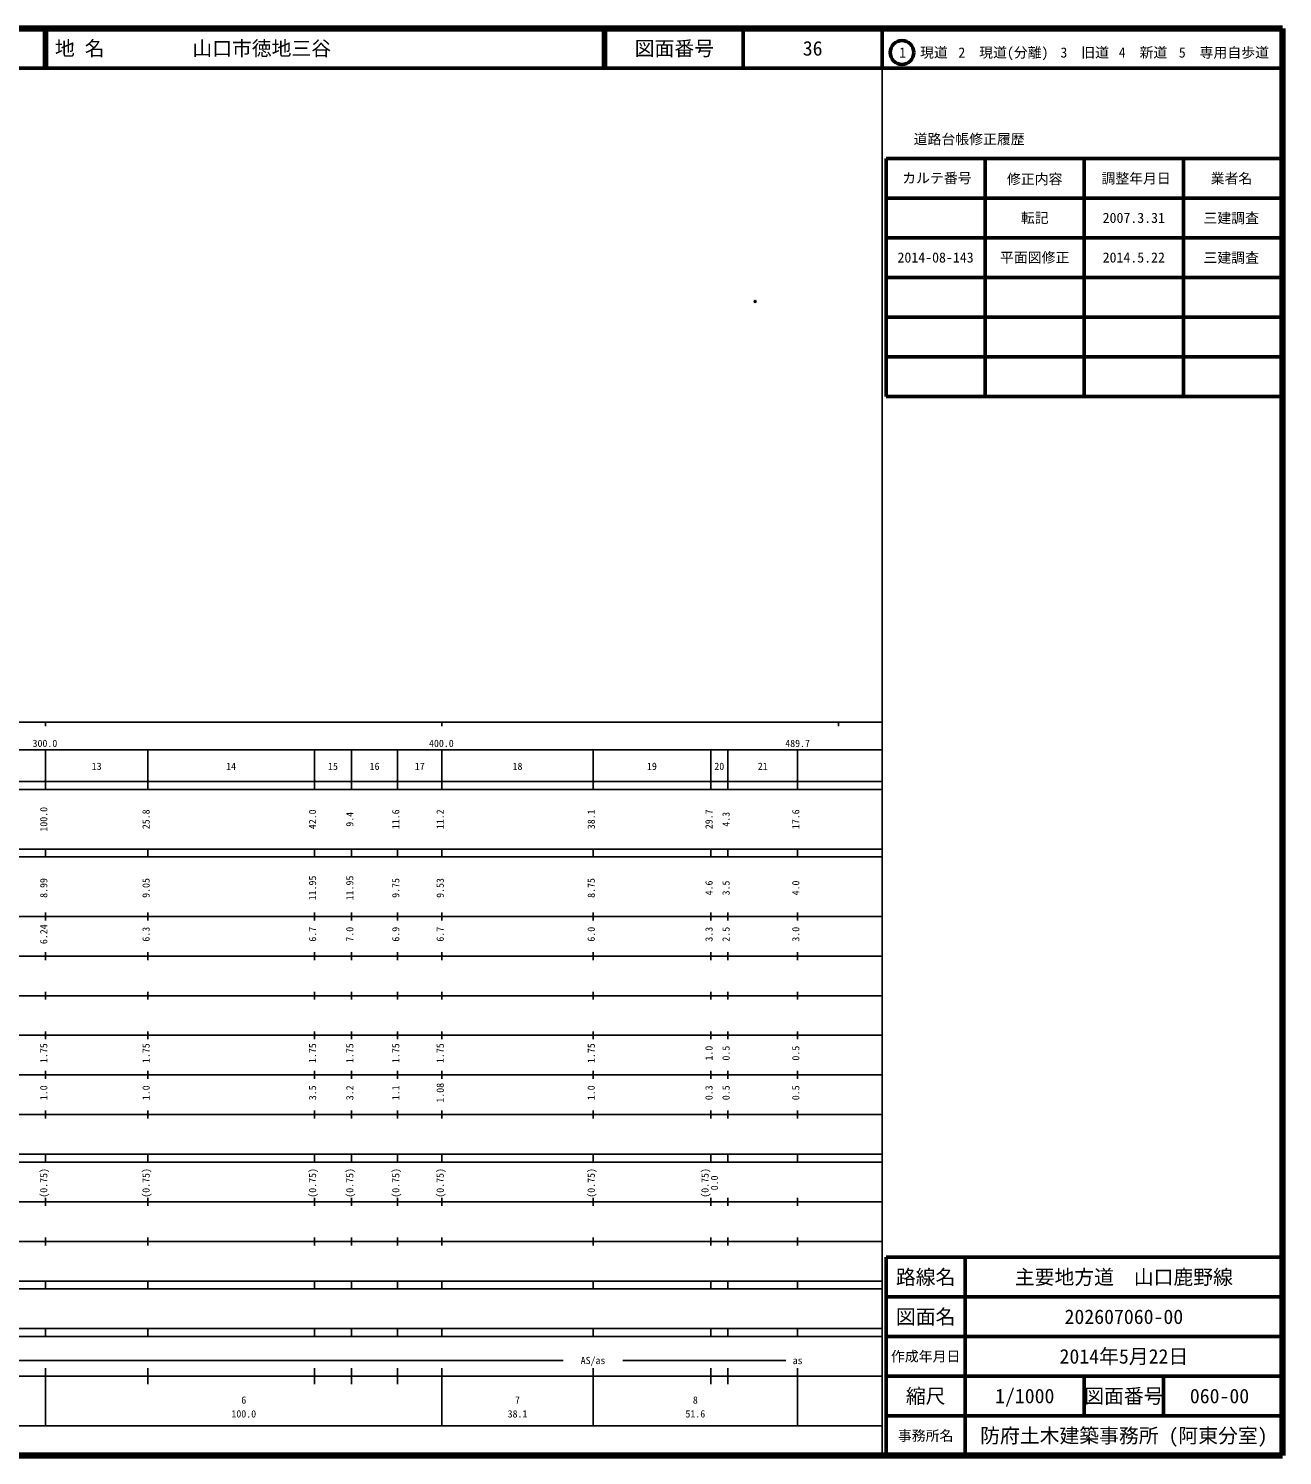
# Model space of a CAD drawing. Units: millimetres on the paper. Extents: x 40 to 680, y 20 to 380.
# Drawn here: x 363.7 to 680, y 20 to 380 of the extents above; entities that cross this region are included whole.
import ezdxf
from ezdxf.enums import TextEntityAlignment as Align

# ---------------------------------------------------------------- set-up
doc = ezdxf.new("R2010")
doc.units = ezdxf.units.MM
doc.header["$PDMODE"] = 32
doc.header["$PDSIZE"] = 0.5
doc.layers.add('M-OTRS', color=6, linetype='Continuous')
doc.layers.add('M-TTL-TXT', color=7, linetype='Continuous')
for name, color, linetype, lineweight in [('M-TTL', 2, 'Continuous', 140), ('M-TTL-BAND', 7, 'Continuous', 25), ('M-TTL-FRAM', 2, 'Continuous', 50), ('M-TTL-LINE', 7, 'Continuous', 50)]:
    doc.layers.add(name, color=color, linetype=linetype, lineweight=lineweight)
doc.styles.add('ＭＳ ゴシック', font='')
doc.styles.get('ＭＳ ゴシック').set_extended_font_data('MS Gothic')

msp = doc.modelspace()

# ---------------------------------------------------------------- linework, layer by layer
at = {"layer": 'M-OTRS'}
msp.add_point((546.985, 311.162), dxfattribs=at)
at = {"layer": 'M-TTL'}
for p, q in [((680, 380), (40, 380)), ((680, 20), (680, 380)), ((40, 20), (680, 20))]:
    msp.add_line(p, q, dxfattribs=at)
at = {"layer": 'M-TTL-BAND'}
for p, q in [((579, 20), (579, 370)), ((40, 205), (579, 205)), ((368, 205), (368, 204)), ((468, 205), (468, 204)), ((568, 205), (568, 204)), ((68, 198), (579, 198)), ((368, 188), (368, 198)), ((393.8, 188), (393.8, 198)), ((435.8, 188), (435.8, 198)), ((445.2, 188), (445.2, 198)), ((456.8, 188), (456.8, 198)), ((468, 188), (468, 198)), ((506.1, 188), (506.1, 198)), ((535.8, 188), (535.8, 198)), ((540.1, 188), (540.1, 198)), ((557.7, 188), (557.7, 198)), ((40, 190), (579, 190)), ((40, 188), (579, 188)), ((40, 173), (579, 173)), ((368, 171), (368, 173)), ((393.8, 171), (393.8, 173)), ((435.8, 171), (435.8, 173)), ((445.2, 171), (445.2, 173)), ((456.8, 171), (456.8, 173)), ((468, 171), (468, 173)), ((506.1, 171), (506.1, 173)), ((535.8, 171), (535.8, 173)), ((540.1, 171), (540.1, 173)), ((557.7, 171), (557.7, 173)), ((40, 171), (579, 171)), ((40, 156), (579, 156)), ((368, 155), (368, 157)), ((393.8, 155), (393.8, 157)), ((435.8, 155), (435.8, 157)), ((445.2, 155), (445.2, 157)), ((456.8, 155), (456.8, 157)), ((468, 155), (468, 157)), ((506.1, 155), (506.1, 157)), ((535.8, 155), (535.8, 157)), ((540.1, 155), (540.1, 157)), ((557.7, 155), (557.7, 157)), ((46, 146), (579, 146)), ((368, 145), (368, 147)), ((393.8, 145), (393.8, 147)), ((435.8, 145), (435.8, 147)), ((445.2, 145), (445.2, 147)), ((456.8, 145), (456.8, 147)), ((468, 145), (468, 147)), ((506.1, 145), (506.1, 147)), ((535.8, 145), (535.8, 147)), ((540.1, 145), (540.1, 147)), ((557.7, 145), (557.7, 147)), ((368, 135), (368, 137)), ((393.8, 135), (393.8, 137)), ((435.8, 135), (435.8, 137)), ((445.2, 135), (445.2, 137)), ((456.8, 135), (456.8, 137)), ((468, 135), (468, 137)), ((506.1, 135), (506.1, 137)), ((535.8, 135), (535.8, 137)), ((540.1, 135), (540.1, 137)), ((557.7, 135), (557.7, 137)), ((52, 136), (579, 136)), ((46, 126), (579, 126)), ((368, 125), (368, 127)), ((393.8, 125), (393.8, 127)), ((435.8, 125), (435.8, 127)), ((445.2, 125), (445.2, 127)), ((456.8, 125), (456.8, 127)), ((468, 125), (468, 127)), ((506.1, 125), (506.1, 127)), ((535.8, 125), (535.8, 127)), ((540.1, 125), (540.1, 127)), ((557.7, 125), (557.7, 127)), ((52, 116), (579, 116)), ((368, 115), (368, 117)), ((393.8, 115), (393.8, 117)), ((435.8, 115), (435.8, 117)), ((445.2, 115), (445.2, 117)), ((456.8, 115), (456.8, 117)), ((468, 115), (468, 117)), ((506.1, 115), (506.1, 117)), ((535.8, 115), (535.8, 117)), ((540.1, 115), (540.1, 117)), ((557.7, 115), (557.7, 117)), ((46, 106), (579, 106)), ((368, 105), (368, 107)), ((393.8, 105), (393.8, 107)), ((435.8, 105), (435.8, 107)), ((445.2, 105), (445.2, 107)), ((456.8, 105), (456.8, 107)), ((468, 105), (468, 107)), ((506.1, 105), (506.1, 107)), ((535.8, 105), (535.8, 107)), ((540.1, 105), (540.1, 107)), ((557.7, 105), (557.7, 107)), ((40, 96), (579, 96)), ((40, 94), (579, 94)), ((368, 94), (368, 96)), ((393.8, 94), (393.8, 96)), ((435.8, 94), (435.8, 96)), ((445.2, 94), (445.2, 96)), ((456.8, 94), (456.8, 96)), ((468, 94), (468, 96)), ((506.1, 94), (506.1, 96)), ((535.8, 94), (535.8, 96)), ((540.1, 94), (540.1, 96)), ((557.7, 94), (557.7, 96)), ((49, 84), (579, 84)), ((368, 83), (368, 85)), ((393.8, 83), (393.8, 85)), ((435.8, 83), (435.8, 85)), ((445.2, 83), (445.2, 85)), ((456.8, 83), (456.8, 85)), ((468, 83), (468, 85)), ((506.1, 83), (506.1, 85)), ((535.8, 83), (535.8, 85)), ((540.1, 83), (540.1, 85)), ((557.7, 83), (557.7, 85)), ((40, 74), (579, 74)), ((368, 73), (368, 75)), ((393.8, 73), (393.8, 75)), ((435.8, 73), (435.8, 75)), ((445.2, 73), (445.2, 75)), ((456.8, 73), (456.8, 75)), ((468, 73), (468, 75)), ((506.1, 73), (506.1, 75)), ((535.8, 73), (535.8, 75)), ((540.1, 73), (540.1, 75)), ((557.7, 73), (557.7, 75)), ((40, 64), (579, 64)), ((40, 62), (579, 62)), ((368, 62), (368, 64)), ((393.8, 62), (393.8, 64)), ((435.8, 62), (435.8, 64)), ((445.2, 62), (445.2, 64)), ((456.8, 62), (456.8, 64)), ((468, 62), (468, 64)), ((506.1, 62), (506.1, 64)), ((535.8, 62), (535.8, 64)), ((540.1, 62), (540.1, 64)), ((557.7, 62), (557.7, 64)), ((40, 52), (579, 52)), ((368, 50), (368, 52)), ((393.8, 50), (393.8, 52)), ((435.8, 50), (435.8, 52)), ((445.2, 50), (445.2, 52)), ((456.8, 50), (456.8, 52)), ((468, 50), (468, 52)), ((506.1, 50), (506.1, 52)), ((535.8, 50), (535.8, 52)), ((540.1, 50), (540.1, 52)), ((557.7, 50), (557.7, 52)), ((40, 50), (579, 50)), ((71, 44), (498.6, 44)), ((513.6, 44), (554.7, 44)), ((40, 40), (579, 40)), ((368, 27.5), (368, 42)), ((393.8, 38), (393.8, 42)), ((435.8, 38), (435.8, 42)), ((445.2, 38), (445.2, 42)), ((456.8, 38), (456.8, 42)), ((468, 27.5), (468, 42)), ((506.1, 27.5), (506.1, 42)), ((535.8, 38), (535.8, 42)), ((540.1, 38), (540.1, 42)), ((557.7, 27.5), (557.7, 42)), ((68, 27.5), (579, 27.5))]:
    msp.add_line(p, q, dxfattribs=at)
at = {"layer": 'M-TTL-FRAM'}
for p, q in [((580, 347.197), (580, 287.197)), ((580, 347.197), (680, 347.197)), ((580, 287.197), (680, 287.197)), ((680, 70), (580, 70)), ((580, 70), (580, 20))]:
    msp.add_line(p, q, dxfattribs=at)
at = {"layer": 'M-TTL-LINE'}
for p, q in [((367.75, 380), (367.75, 370)), ((368.25, 380), (368.25, 370)), ((508.747, 380), (508.747, 370)), ((509.247, 380), (509.247, 370)), ((543.997, 380), (543.997, 370)), ((579, 380), (579, 370)), ((40, 370), (680, 370)), ((605, 347.197), (605, 287.197)), ((630, 347.197), (630, 287.197)), ((655, 347.197), (655, 287.197)), ((580, 337.197), (680, 337.197)), ((580, 327.197), (680, 327.197)), ((580, 317.197), (680, 317.197)), ((580, 307.197), (680, 307.197)), ((580, 297.197), (680, 297.197)), ((600, 70), (600, 20)), ((680, 60), (580, 60)), ((680, 50), (580, 50)), ((680, 40), (580, 40)), ((630, 40), (630, 30)), ((650, 40), (650, 30)), ((680, 30), (580, 30))]:
    msp.add_line(p, q, dxfattribs=at)
msp.add_circle((584.031, 373.958), 3, dxfattribs=at)

# ---------------------------------------------------------------- texts
at = {"layer": 'M-TTL-BAND', "style": 'ＭＳ ゴシック'}
for s, p in [('300.0', (367.844, 198.195)), ('400.0', (467.844, 198.195)), ('489.7', (557.7, 198.195)), ('13', (380.9, 192.405)), ('14', (414.8, 192.405)), ('15', (440.5, 192.405)), ('16', (451, 192.405)), ('17', (462.4, 192.405)), ('18', (487.05, 192.405)), ('19', (520.95, 192.405)), ('20', (537.95, 192.405)), ('21', (548.9, 192.405)), ('AS/as', (506.1, 42.5)), ('as', (557.7, 42.5)), ('6', (418, 32.523)), ('7', (487.05, 32.523)), ('8', (531.9, 32.523)), ('100.0', (418, 29.033)), ('38.1', (487.05, 29.033)), ('51.6', (531.9, 29.033))]:
    msp.add_text(s, height=1.833, dxfattribs=at).set_placement(p, align=Align.BOTTOM_CENTER)
for s, p in [('100.0', (369, 180.5)), ('25.8', (394.8, 180.5)), ('42.0', (436.8, 180.5)), ('9.4', (446.2, 180.5)), ('11.6', (457.8, 180.5)), ('11.2', (469, 180.5)), ('38.1', (507.1, 180.5)), ('29.7', (536.8, 180.5)), ('4.3', (541.1, 180.5)), ('17.6', (558.7, 180.5)), ('11.95', (436.8, 163.174)), ('11.95', (446.2, 163.174)), ('8.99', (369, 163.174)), ('9.05', (394.8, 163.174)), ('9.75', (457.8, 163.174)), ('9.53', (469, 163.174)), ('8.75', (507.1, 163.174)), ('4.6', (536.8, 163.174)), ('3.5', (541.1, 163.174)), ('4.0', (558.7, 163.174)), ('6.24', (369, 151.5)), ('6.3', (394.8, 151.5)), ('6.7', (436.8, 151.5)), ('7.0', (446.2, 151.5)), ('6.9', (457.8, 151.5)), ('6.7', (469, 151.5)), ('6.0', (507.1, 151.5)), ('3.3', (536.8, 151.5)), ('2.5', (541.1, 151.5)), ('3.0', (558.7, 151.5)), ('1.75', (369, 121.5)), ('1.75', (394.8, 121.5)), ('1.75', (436.8, 121.5)), ('1.75', (446.2, 121.5)), ('1.75', (457.8, 121.5)), ('1.75', (469, 121.5)), ('1.75', (507.1, 121.5)), ('1.0', (536.8, 121.5)), ('0.5', (541.1, 121.5)), ('0.5', (558.7, 121.5)), ('1.0', (369, 111.5)), ('1.0', (394.8, 111.5)), ('3.5', (436.8, 111.5)), ('3.2', (446.2, 111.5)), ('1.1', (457.8, 111.5)), ('1.08', (469, 111.5)), ('1.0', (507.1, 111.5)), ('0.3', (536.8, 111.5)), ('0.5', (541.1, 111.5)), ('0.5', (558.7, 111.5)), ('(0.75)', (369, 88.764)), ('(0.75)', (394.8, 88.764)), ('(0.75)', (436.8, 88.764)), ('(0.75)', (446.2, 88.764)), ('(0.75)', (457.8, 88.764)), ('(0.75)', (469, 88.764)), ('(0.75)', (507.1, 88.764)), ('(0.75)', (535.8, 88.764)), ('0.0', (538.17, 88.764))]:
    msp.add_text(s, height=1.833, rotation=90, dxfattribs=at).set_placement(p, align=Align.BOTTOM_CENTER)
at = {"layer": 'M-TTL-TXT', "style": 'ＭＳ ゴシック'}
for s, p in [('地 名', (370.38, 375)), ('山口市徳地三谷', (405.024, 375))]:
    msp.add_text(s, height=3.666, dxfattribs=at).set_placement(p, align=Align.MIDDLE_LEFT)
for s, height, p in [('図面番号', 3.666, (526.622, 375)), ('36', 3.666, (561.497, 375)), ('1\u3000現道', 2.566, (589.448, 373.958)), ('2\u3000現道(分離)', 2.566, (609.619, 373.958)), ('3\u3000旧道', 2.566, (630.121, 373.958)), ('4\u3000新道', 2.566, (644.824, 373.958)), ('5\u3000専用自歩道', 2.566, (665.228, 373.958)), ('道路台帳修正履歴', 2.566, (600.968, 352.113)), ('カルテ番号', 2.566, (592.839, 342.277)), ('修正内容', 2.566, (617.509, 342.023)), ('調整年月日', 2.566, (643.089, 342.197)), ('業者名', 2.566, (667.134, 342.197)), ('転記', 2.566, (617.5, 332.245)), ('2007.3.31', 2.566, (642.5, 332.245)), ('三建調査', 2.566, (667.077, 332.189)), ('2014-08-143', 2.566, (592.5, 322.245)), ('平面図修正', 2.566, (617.5, 322.245)), ('2014.5.22', 2.566, (642.5, 322.245)), ('三建調査', 2.566, (667.077, 322.189)), ('路線名', 3.666, (590, 65)), ('路線名', 3.666, (590, 65)), ('主要地方道\u3000山口鹿野線', 3.666, (640, 65)), ('図面名', 3.666, (590, 55)), ('図面名', 3.666, (590, 55)), ('202607060-00', 3.666, (640, 55)), ('2014年5月22日', 3.666, (640, 45)), ('作成年月日', 2.566, (590, 45)), ('作成年月日', 2.566, (590, 45)), ('縮尺', 3.666, (590, 35)), ('縮尺', 3.666, (590, 35)), ('1/1000', 3.666, (615, 35)), ('図面番号', 3.666, (640, 35)), ('図面番号', 3.666, (640, 35)), ('060-00', 3.666, (664.125, 35)), ('事務所名', 2.566, (590, 25)), ('事務所名', 2.566, (590, 25)), ('防府土木建築事務所 (阿東分室)', 3.666, (640, 25))]:
    msp.add_text(s, height=height, dxfattribs=at).set_placement(p, align=Align.MIDDLE_CENTER)

doc.saveas('drawing.dxf')
